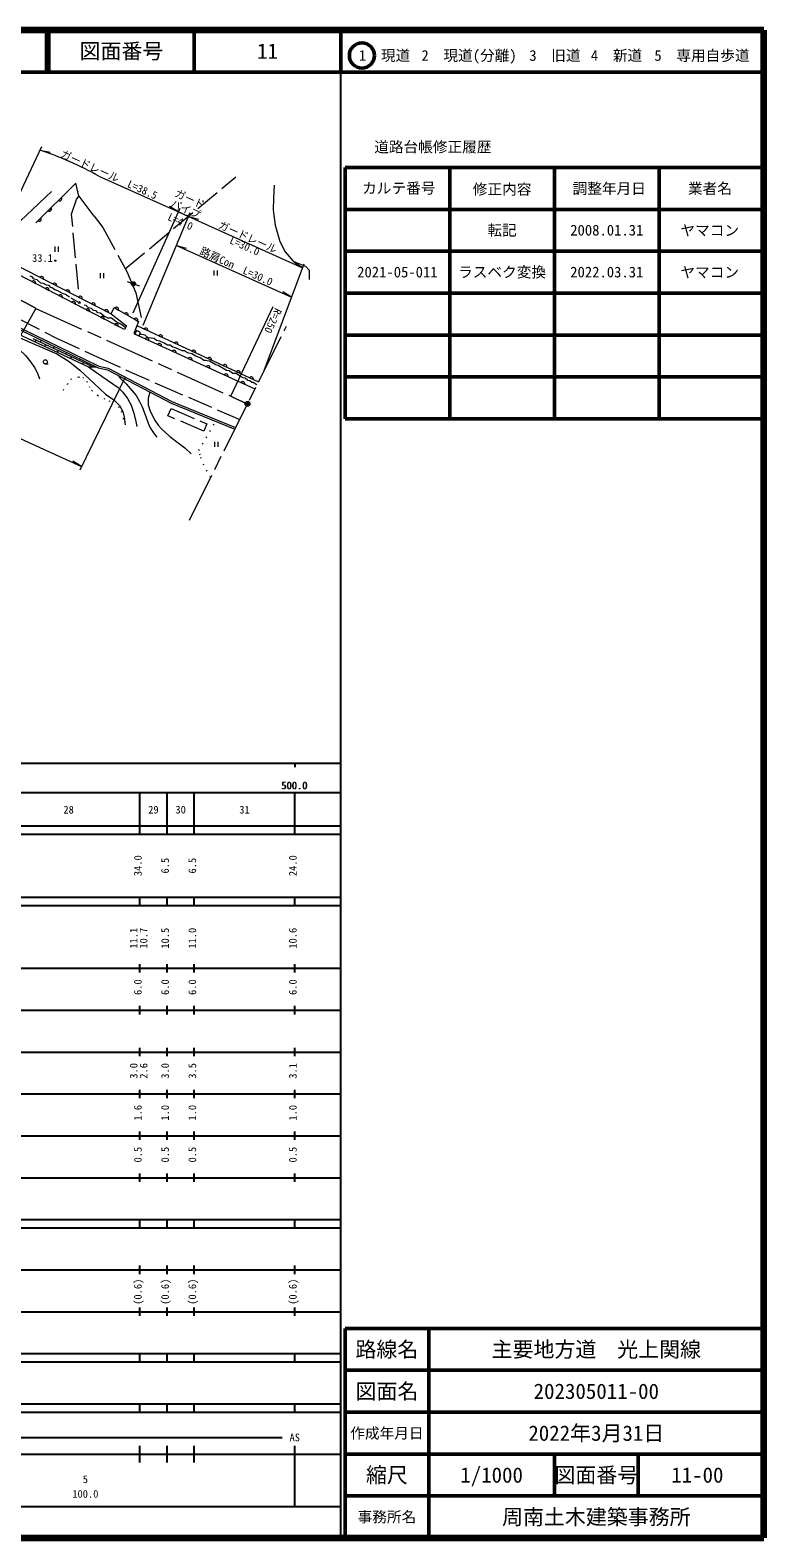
# Model space of a CAD drawing. Units: millimetres, scale not verified. Extents: x 40000 to 680000, y 20000 to 380000.
# Drawn here: x 504821 to 680000, y 20000 to 380000 of the extents above; entities that cross this region are included whole.
import ezdxf
from ezdxf.enums import TextEntityAlignment as Align

# ---------------------------------------------------------------- set-up
doc = ezdxf.new("R2010")
doc.units = ezdxf.units.MM
doc.header["$LTSCALE"] = 1000
doc.header["$PDMODE"] = 32
doc.header["$PDSIZE"] = 500
for name, pattern in [('CHAIN', [18.5, 12, -1.5, 3.5, -1.5]), ('DASHED', [7.5, 6, -1.5]), ('DOTTED', [1.75, 0.25, -1.5])]:
    doc.linetypes.add(name, pattern=pattern)
for name, color, linetype, lineweight in [('M-BGD', 7, 'Continuous', 13), ('M-BMK', 2, 'CHAIN', 13), ('M-BMK-SRVR', 3, 'Continuous', 13), ('M-STR-HTXT', 7, 'Continuous', 13), ('M-TTL', 2, 'Continuous', 140), ('M-TTL-BAND', 7, 'Continuous', 25), ('M-TTL-FRAM', 2, 'Continuous', 50), ('M-TTL-LINE', 7, 'Continuous', 50)]:
    doc.layers.add(name, color=color, linetype=linetype, lineweight=lineweight)
doc.layers.add('M-OTRS', color=6, linetype='Continuous')
doc.layers.add('M-TTL-TXT', color=7, linetype='Continuous')
doc.styles.add('ＭＳ ゴシック', font='')
doc.styles.get('ＭＳ ゴシック').set_extended_font_data('MS Gothic')

msp = doc.modelspace()

# ---------------------------------------------------------------- hatches: boundary and pattern name
at = {"layer": 'M-BGD'}
for points in [[(528989, 319593, -1), (529942, 319287, -1)], [(516338, 314763), (516809, 314786), (516582, 315199)]]:
    msp.add_hatch(color=256, dxfattribs=at).paths.add_polyline_path(points)

# ---------------------------------------------------------------- linework, layer by layer
at = {"layer": 'M-BGD', "linetype": 'DASHED'}
msp.add_line((527540, 323025), (553932, 344941), dxfattribs=at)
at = {"layer": 'M-BGD'}
for p, q in [((512292, 340019), (511591, 339320)), ((507397, 335142), (506695, 334442)), ((509815, 337551), (509113, 336851)), ((510691, 328307), (510691, 327107)), ((511491, 328307), (511491, 327107)), ((507164, 320989), (508046, 320537)), ((521542, 322011), (521542, 320811)), ((522342, 322011), (522342, 320811)), ((548641, 322619), (548641, 321419)), ((549441, 322619), (549441, 321419)), ((505232, 319958), (506111, 319502)), ((508414, 318307), (509294, 317851)), ((510267, 319399), (511149, 318947)), ((513376, 317806), (514258, 317354)), ((528989, 319593), (528037, 319899)), ((529942, 319287), (530894, 318982)), ((511637, 316635), (512516, 316179)), ((516460, 314981), (514627, 316006)), ((514751, 315019), (515630, 314563)), ((516582, 315199), (516338, 314763)), ((516809, 314786), (516338, 314763)), ((516365, 316274), (517247, 315822)), ((516809, 314786), (516582, 315199)), ((518161, 313249), (519041, 312793)), ((519463, 314687), (520344, 314235)), ((525057, 313668), (525916, 313174)), ((521621, 311454), (522501, 310997)), ((522606, 313076), (523488, 312624)), ((524957, 309727), (525843, 309282)), ((527358, 312347), (528217, 311854)), ((529647, 311033), (530506, 310540)), ((505492, 306350), (519873, 299624)), ((506017, 305582), (506217, 306010)), ((530307, 309440), (559351, 296040)), ((531997, 308660), (532897, 308245)), ((532283, 306316), (533184, 305905)), ((535548, 307022), (536448, 306607)), ((507252, 305526), (507482, 305998)), ((508329, 304502), (508529, 304929)), ((510357, 304074), (510563, 304496)), ((511374, 303080), (511573, 303506)), ((513316, 302691), (513498, 303066)), ((535279, 304949), (536181, 304537)), ((538776, 303353), (539677, 302942)), ((539218, 305328), (540118, 304913)), ((543440, 303381), (544340, 302966)), ((508437, 300302), (509104, 300302)), ((514510, 301615), (514708, 302039)), ((516625, 301143), (516782, 301463)), ((517361, 300283), (517559, 300706)), ((542577, 301618), (543478, 301207)), ((546849, 299669), (547751, 299257)), ((547199, 301646), (548099, 301231)), ((550904, 299937), (551804, 299522)), ((551170, 297697), (552072, 297285)), ((554066, 298478), (554966, 298063)), ((555169, 295872), (556070, 295461)), ((557244, 297013), (558143, 296597)), ((548838, 281670), (548838, 280470)), ((549638, 281670), (549638, 280470))]:
    msp.add_line(p, q, dxfattribs=at)
for points in [[(516471, 340394), (515711, 343425), (506215, 333964)], [(495446, 326994), (524163, 312278), (527795, 309427), (527344, 308528), (524721, 309845), (494832, 325355), (495283, 326709), (496419, 328701), (509900, 341460)], [(514225, 316239), (513300, 316874), (512508, 317126), (511440, 317791), (510722, 317966), (510108, 318458), (509722, 318529), (509344, 319026), (508698, 319099), (507989, 319540), (507381, 319617), (506465, 320371), (505780, 320535), (505313, 321086), (504807, 321269)], [(478218, 315053), (482483, 313463), (485765, 313171), (492885, 311218), (494328, 310854), (502910, 307034), (518734, 299642), (520566, 299613)], [(527570, 308978), (526463, 309825), (525342, 310338), (524245, 311192), (523360, 311192), (522241, 311872), (521620, 312462), (521019, 312507), (520563, 313010), (519958, 313046), (519437, 313502), (518719, 313684), (518207, 314243), (517706, 314323)], [(524163, 312278), (524878, 313771), (530697, 310430), (529566, 307556), (558506, 294349)], [(462176, 305556), (463799, 307923), (465630, 310017), (467590, 311338), (469375, 312101), (471969, 312550), (473872, 312551), (476569, 312379), (479915, 311813), (484080, 311663), (490760, 310884), (496790, 308884), (508970, 303698), (511174, 302741), (514154, 300922), (516708, 298831), (520116, 295603), (522810, 293101), (524840, 291740), (526154, 290397), (526924, 288924), (527282, 287613), (527518, 285726)], [(464493, 305615), (465403, 307274), (466861, 308867), (468958, 310430), (471960, 311584), (475229, 311427), (479578, 311102), (482206, 310219), (487618, 309383), (493363, 308646), (498853, 306248), (500893, 304920), (503739, 302290), (504987, 300727), (505832, 299434), (506561, 298129), (507087, 296751)], [(495944, 311346), (499775, 309753), (514545, 302556), (521073, 299365), (523309, 298880), (538491, 290944), (553709, 284759)], [(499940, 310118), (514721, 302915), (521205, 299746), (523447, 299259), (538659, 291307), (553888, 285118)], [(558972, 295283), (558081, 295840), (557758, 295878), (557252, 296292), (556758, 296383), (556159, 296872), (555712, 296950), (555081, 297314), (554030, 298020), (553247, 298020), (552345, 298683), (551711, 298698), (549726, 299951), (549131, 300092), (547668, 300926), (547107, 301025), (546780, 301129), (546270, 301129), (545573, 301716), (544253, 302196), (543424, 302679), (542419, 302941), (541670, 303399), (541080, 303399), (539507, 304175), (538865, 304306), (538225, 304793), (537629, 304793), (536836, 305238), (535787, 305744), (535012, 305905), (534439, 306400), (533011, 306535), (532301, 307190), (531002, 307395)], [(518734, 299642), (521983, 297336), (525872, 294678), (526955, 293587), (528073, 292064), (528901, 290459), (529600, 288557), (530055, 286550), (530293, 285324)], [(525828, 297563), (526360, 296832), (527759, 295559), (528711, 294438), (530097, 292800), (530968, 291366), (531600, 290056), (532449, 287761), (532979, 286133), (533489, 285050), (534240, 283842), (535102, 282837)], [(533435, 293587), (532960, 292164), (533023, 290533), (533477, 289028), (534644, 286745), (535395, 285707), (536283, 284709), (538195, 282970), (540459, 281242), (541730, 280304), (543295, 278835)]]:
    msp.add_lwpolyline(points, dxfattribs=at)
at = {"layer": 'M-BGD', "linetype": 'DASHED'}
for points in [[(563045, 342959), (562927, 339908), (562866, 337032), (563335, 333398), (564457, 329538), (565719, 327084), (567607, 324816), (569132, 324194), (570601, 323634), (571422, 322721), (571461, 320465)], [(516381, 318157), (514705, 336085), (515897, 339582), (516471, 340394), (520081, 335562), (522136, 332890), (527902, 322363), (530058, 317255), (531604, 310317)], [(434076, 317064), (442794, 317504), (457627, 317835), (472648, 317314), (481222, 316963), (489802, 315669), (501604, 311283), (511080, 306485), (520814, 301975), (527717, 298838), (535721, 295314), (554859, 287058)]]:
    msp.add_lwpolyline(points, dxfattribs=at)
at = {"layer": 'M-BGD'}
msp.add_lwpolyline([(529815, 307442), (530815, 306986), (531189, 307804), (530188, 308261)], close=True, dxfattribs=at)
at = {"layer": 'M-BGD', "linetype": 'DOTTED'}
for points in [[(512702, 294015), (513745, 295435), (514502, 296674), (516377, 297195), (517385, 297091), (518336, 296157), (518895, 294944), (519494, 294004), (520910, 292837), (523579, 291471), (524458, 291151), (525894, 290132), (526539, 289028), (527073, 287075)], [(547918, 273181), (546285, 276094), (545409, 278503), (545109, 279633), (549174, 286602)]]:
    msp.add_lwpolyline(points, dxfattribs=at)
at = {"layer": 'M-BGD', "linetype": 'DASHED'}
msp.add_lwpolyline([(538485, 289668), (547022, 285979), (546268, 284235), (537711, 287933)], close=True, dxfattribs=at)
at = {"layer": 'M-BGD'}
for centre, radius in [((510825, 324954), 150), ((529466, 319440), 500), ((508437, 300802), 500)]:
    msp.add_circle(centre, radius, dxfattribs=at)
for centre, start, end in [((511872, 339739), 236.06596, 33.72415), ((506977, 334861), 236.06596, 33.72415), ((509395, 337270), 236.06596, 33.72415), ((507560, 320676), 344.03882, 141.69701), ((505626, 319643), 343.74553, 141.40372), ((508809, 317992), 343.74553, 141.40372), ((510663, 319086), 344.03882, 141.69701), ((512031, 316320), 343.74553, 141.40372), ((513772, 317493), 344.03882, 141.69701), ((515145, 314704), 343.74553, 141.40372), ((516761, 315961), 344.03882, 141.69701), ((518556, 312934), 343.74553, 141.40372), ((519859, 314374), 344.03882, 141.69701), ((523003, 312763), 344.03882, 141.69701), ((525438, 313336), 341.31689, 138.97508), ((522016, 311139), 343.74553, 141.40372), ((525356, 309417), 344.50905, 142.16724), ((527739, 312016), 341.31689, 138.97508), ((530028, 310702), 341.31689, 138.97508), ((532406, 308364), 346.40482, 144.06301), ((532693, 306021), 346.64168, 144.29987), ((535957, 306725), 346.40482, 144.06301), ((535689, 304654), 346.64168, 144.29987), ((539186, 303058), 346.64168, 144.29987), ((539627, 305032), 346.40482, 144.06301), ((543849, 303085), 346.40482, 144.06301), ((542987, 301324), 346.64168, 144.29987), ((547259, 299374), 346.64168, 144.29987), ((547608, 301350), 346.40482, 144.06301), ((551313, 299641), 346.40482, 144.06301), ((551580, 297402), 346.64168, 144.29987), ((554475, 298182), 346.40482, 144.06301), ((555579, 295577), 346.64168, 144.29987), ((557653, 296716), 346.40482, 144.06301)]:
    msp.add_arc(centre, 505, start, end, dxfattribs=at)
at = {"layer": 'M-BMK'}
for p, q in [((506177, 313555), (552747, 292582)), ((542843, 263035), (565999, 309330))]:
    msp.add_line(p, q, dxfattribs=at)
for centre, radius, start, end in [((476333, 261504), 60000, 60.1716, 86.25826), ((659024, 518868), 250000, 244.84238, 245.84221)]:
    msp.add_arc(centre, radius, start, end, dxfattribs=at)
at = {"layer": 'M-BMK-SRVR'}
msp.add_circle((556711, 290762), 600, dxfattribs=at)
at = {"layer": 'M-OTRS'}
msp.add_point((556711, 290762), dxfattribs=at)
msp.add_point((556711, 290762), dxfattribs=at)
at = {"layer": 'M-STR-HTXT'}
for p, q in [((496419, 328701), (507586, 352243)), ((507154, 351332), (509569, 350892)), ((521221, 345165), (540201, 336617)), ((529451, 312527), (540609, 337530)), ((531776, 309545), (543028, 336441)), ((540201, 336617), (538125, 337927)), ((540201, 336617), (542642, 335518)), ((540201, 336617), (540790, 336445)), ((542642, 335518), (542122, 335845)), ((542642, 335518), (569855, 323262)), ((542642, 335518), (544999, 334831)), ((539746, 328595), (567215, 316224)), ((539746, 328595), (542103, 327909)), ((560516, 298369), (570207, 324200)), ((569855, 323262), (567779, 324572)), ((567215, 316224), (565138, 317534)), ((506177, 313555), (492254, 289273)), ((552747, 292582), (562824, 314038)), ((527470, 297156), (516678, 274902)), ((491255, 287530), (517114, 275802)), ((517114, 275802), (515041, 277117))]:
    msp.add_line(p, q, dxfattribs=at)
msp.add_arc((482105, 275076), 80266, 60.83411, 71.81528, dxfattribs=at)
at = {"layer": 'M-TTL'}
for p, q in [((680000, 380000), (40000, 380000)), ((680000, 20000), (680000, 380000)), ((40000, 20000), (680000, 20000))]:
    msp.add_line(p, q, dxfattribs=at)
at = {"layer": 'M-TTL-BAND'}
for p, q in [((579000, 20000), (579000, 370000)), ((40000, 205000), (579000, 205000)), ((568000, 205000), (568000, 204000)), ((68000, 198000), (579000, 198000)), ((531000, 188000), (531000, 198000)), ((537500, 188000), (537500, 198000)), ((544000, 188000), (544000, 198000)), ((568000, 188000), (568000, 198000)), ((40000, 190000), (579000, 190000)), ((40000, 188000), (579000, 188000)), ((40000, 173000), (579000, 173000)), ((531000, 171000), (531000, 173000)), ((537500, 171000), (537500, 173000)), ((544000, 171000), (544000, 173000)), ((568000, 171000), (568000, 173000)), ((40000, 171000), (579000, 171000)), ((40000, 156000), (579000, 156000)), ((531000, 155000), (531000, 157000)), ((537500, 155000), (537500, 157000)), ((544000, 155000), (544000, 157000)), ((568000, 155000), (568000, 157000)), ((46000, 146000), (579000, 146000)), ((531000, 145000), (531000, 147000)), ((537500, 145000), (537500, 147000)), ((544000, 145000), (544000, 147000)), ((568000, 145000), (568000, 147000)), ((531000, 135000), (531000, 137000)), ((537500, 135000), (537500, 137000)), ((544000, 135000), (544000, 137000)), ((568000, 135000), (568000, 137000)), ((52000, 136000), (579000, 136000)), ((46000, 126000), (579000, 126000)), ((531000, 125000), (531000, 127000)), ((537500, 125000), (537500, 127000)), ((544000, 125000), (544000, 127000)), ((568000, 125000), (568000, 127000)), ((52000, 116000), (579000, 116000)), ((531000, 115000), (531000, 117000)), ((537500, 115000), (537500, 117000)), ((544000, 115000), (544000, 117000)), ((568000, 115000), (568000, 117000)), ((46000, 106000), (579000, 106000)), ((531000, 105000), (531000, 107000)), ((537500, 105000), (537500, 107000)), ((544000, 105000), (544000, 107000)), ((568000, 105000), (568000, 107000)), ((40000, 96000), (579000, 96000)), ((40000, 94000), (579000, 94000)), ((531000, 94000), (531000, 96000)), ((537500, 94000), (537500, 96000)), ((544000, 94000), (544000, 96000)), ((568000, 94000), (568000, 96000)), ((49000, 84000), (579000, 84000)), ((531000, 83000), (531000, 85000)), ((537500, 83000), (537500, 85000)), ((544000, 83000), (544000, 85000)), ((568000, 83000), (568000, 85000)), ((40000, 74000), (579000, 74000)), ((531000, 73000), (531000, 75000)), ((537500, 73000), (537500, 75000)), ((544000, 73000), (544000, 75000)), ((568000, 73000), (568000, 75000)), ((40000, 64000), (579000, 64000)), ((40000, 62000), (579000, 62000)), ((531000, 62000), (531000, 64000)), ((537500, 62000), (537500, 64000)), ((544000, 62000), (544000, 64000)), ((568000, 62000), (568000, 64000)), ((40000, 52000), (579000, 52000)), ((531000, 50000), (531000, 52000)), ((537500, 50000), (537500, 52000)), ((544000, 50000), (544000, 52000)), ((568000, 50000), (568000, 52000)), ((40000, 50000), (579000, 50000)), ((71000, 44000), (565000, 44000)), ((40000, 40000), (579000, 40000)), ((531000, 38000), (531000, 42000)), ((537500, 38000), (537500, 42000)), ((544000, 38000), (544000, 42000)), ((568000, 27500), (568000, 42000)), ((68000, 27500), (579000, 27500))]:
    msp.add_line(p, q, dxfattribs=at)
at = {"layer": 'M-TTL-FRAM'}
for p, q in [((580000, 347197), (580000, 287197)), ((580000, 347197), (680000, 347197)), ((580000, 287197), (680000, 287197)), ((680000, 70000), (580000, 70000)), ((580000, 70000), (580000, 20000))]:
    msp.add_line(p, q, dxfattribs=at)
at = {"layer": 'M-TTL-LINE'}
for p, q in [((508747, 380000), (508747, 370000)), ((509247, 380000), (509247, 370000)), ((543997, 380000), (543997, 370000)), ((579000, 380000), (579000, 370000)), ((40000, 370000), (680000, 370000)), ((605000, 347197), (605000, 287197)), ((630000, 347197), (630000, 287197)), ((655000, 347197), (655000, 287197)), ((580000, 337197), (680000, 337197)), ((580000, 327197), (680000, 327197)), ((580000, 317197), (680000, 317197)), ((580000, 307197), (680000, 307197)), ((580000, 297197), (680000, 297197)), ((600000, 70000), (600000, 20000)), ((680000, 60000), (580000, 60000)), ((680000, 50000), (580000, 50000)), ((680000, 40000), (580000, 40000)), ((630000, 40000), (630000, 30000)), ((650000, 40000), (650000, 30000)), ((680000, 30000), (580000, 30000))]:
    msp.add_line(p, q, dxfattribs=at)
msp.add_circle((584031, 373958), 3000, dxfattribs=at)

# ---------------------------------------------------------------- texts
at = {"layer": 'M-BGD', "style": 'ＭＳ ゴシック'}
msp.add_text('33.1', height=1833, dxfattribs=at).set_placement((505268, 325595), align=Align.MIDDLE_LEFT)
at = {"layer": 'M-STR-HTXT', "style": 'ＭＳ ゴシック'}
for s, p in [('ガードレール\u3000L=38.5', (523061, 344166)), ('パイプ', (541358, 335926)), ('ガード', (542369, 338343)), ('L=4.0', (540111, 332946)), ('ガードレール', (556185, 329248)), ('路肩Con\u3000L=30.0', (553459, 322249))]:
    msp.add_text(s, height=1833, rotation=335.755, dxfattribs=at).set_placement(p, align=Align.BOTTOM_CENTER)
msp.add_text('L=30.0', height=1833, rotation=335.755, dxfattribs=at).set_placement((556432, 329307), align=Align.TOP_CENTER)
msp.add_text('R=250', height=1833, rotation=244.842, dxfattribs=at).set_placement((562824, 314038), align=Align.BOTTOM_LEFT)
at = {"layer": 'M-TTL-BAND', "style": 'ＭＳ ゴシック'}
for s, p in [('500.0', (567844, 198195)), ('500.0', (568000, 198195)), ('28', (514000, 192405)), ('29', (534250, 192405)), ('30', (540750, 192405)), ('31', (556000, 192405)), ('AS', (568000, 42500)), ('5', (518000, 32523)), ('100.0', (518000, 29033))]:
    msp.add_text(s, height=1833, dxfattribs=at).set_placement(p, align=Align.BOTTOM_CENTER)
for s, p in [('34.0', (532000, 180500)), ('6.5', (538500, 180500)), ('6.5', (545000, 180500)), ('24.0', (569000, 180500)), ('11.1', (531000, 163174)), ('10.7', (533370, 163174)), ('10.5', (538500, 163174)), ('11.0', (545000, 163174)), ('10.6', (569000, 163174)), ('6.0', (532000, 151500)), ('6.0', (538500, 151500)), ('6.0', (545000, 151500)), ('6.0', (569000, 151500)), ('3.0', (531000, 131500)), ('2.6', (533370, 131500)), ('3.0', (538500, 131500)), ('3.5', (545000, 131500)), ('3.1', (569000, 131500)), ('1.6', (532000, 121500)), ('1.0', (538500, 121500)), ('1.0', (545000, 121500)), ('1.0', (569000, 121500)), ('0.5', (532000, 111500)), ('0.5', (538500, 111500)), ('0.5', (545000, 111500)), ('0.5', (569000, 111500)), ('(0.6)', (532000, 78764)), ('(0.6)', (538500, 78764)), ('(0.6)', (545000, 78764)), ('(0.6)', (569000, 78764))]:
    msp.add_text(s, height=1833, rotation=90, dxfattribs=at).set_placement(p, align=Align.BOTTOM_CENTER)
at = {"layer": 'M-TTL-TXT', "style": 'ＭＳ ゴシック'}
for s, height, p in [('図面番号', 3666, (526622, 375000)), ('11', 3666, (561497, 375000)), ('1\u3000現道', 2566, (589448, 373958)), ('2\u3000現道(分離)', 2566, (609619, 373958)), ('3\u3000旧道', 2566, (630121, 373958)), ('4\u3000新道', 2566, (644824, 373958)), ('5\u3000専用自歩道', 2566, (665228, 373958)), ('道路台帳修正履歴', 2566, (600968, 352113)), ('カルテ番号', 2566, (592839, 342277)), ('修正内容', 2566, (617509, 342023)), ('調整年月日', 2566, (643089, 342197)), ('業者名', 2566, (667134, 342197)), ('転記', 2566, (617500, 332245)), ('2008.01.31', 2566, (642500, 332245)), ('ヤマコン', 2566, (667077, 332189)), ('2021-05-011', 2566, (592500, 322245)), ('ラスベク変換', 2566, (617500, 322245)), ('2022.03.31', 2566, (642500, 322245)), ('ヤマコン', 2566, (667077, 322189)), ('路線名', 3666, (590000, 65000)), ('路線名', 3666, (590000, 65000)), ('主要地方道\u3000光上関線', 3666, (640000, 65000)), ('図面名', 3666, (590000, 55000)), ('図面名', 3666, (590000, 55000)), ('202305011-00', 3666, (640000, 55000)), ('2022年3月31日', 3666, (640000, 45000)), ('作成年月日', 2566, (590000, 45000)), ('作成年月日', 2566, (590000, 45000)), ('縮尺', 3666, (590000, 35000)), ('縮尺', 3666, (590000, 35000)), ('1/1000', 3666, (615000, 35000)), ('図面番号', 3666, (640000, 35000)), ('図面番号', 3666, (640000, 35000)), ('11-00', 3666, (664125, 35000)), ('事務所名', 2566, (590000, 25000)), ('事務所名', 2566, (590000, 25000)), ('周南土木建築事務所', 3666, (640000, 25000))]:
    msp.add_text(s, height=height, dxfattribs=at).set_placement(p, align=Align.MIDDLE_CENTER)

doc.saveas('drawing.dxf')
